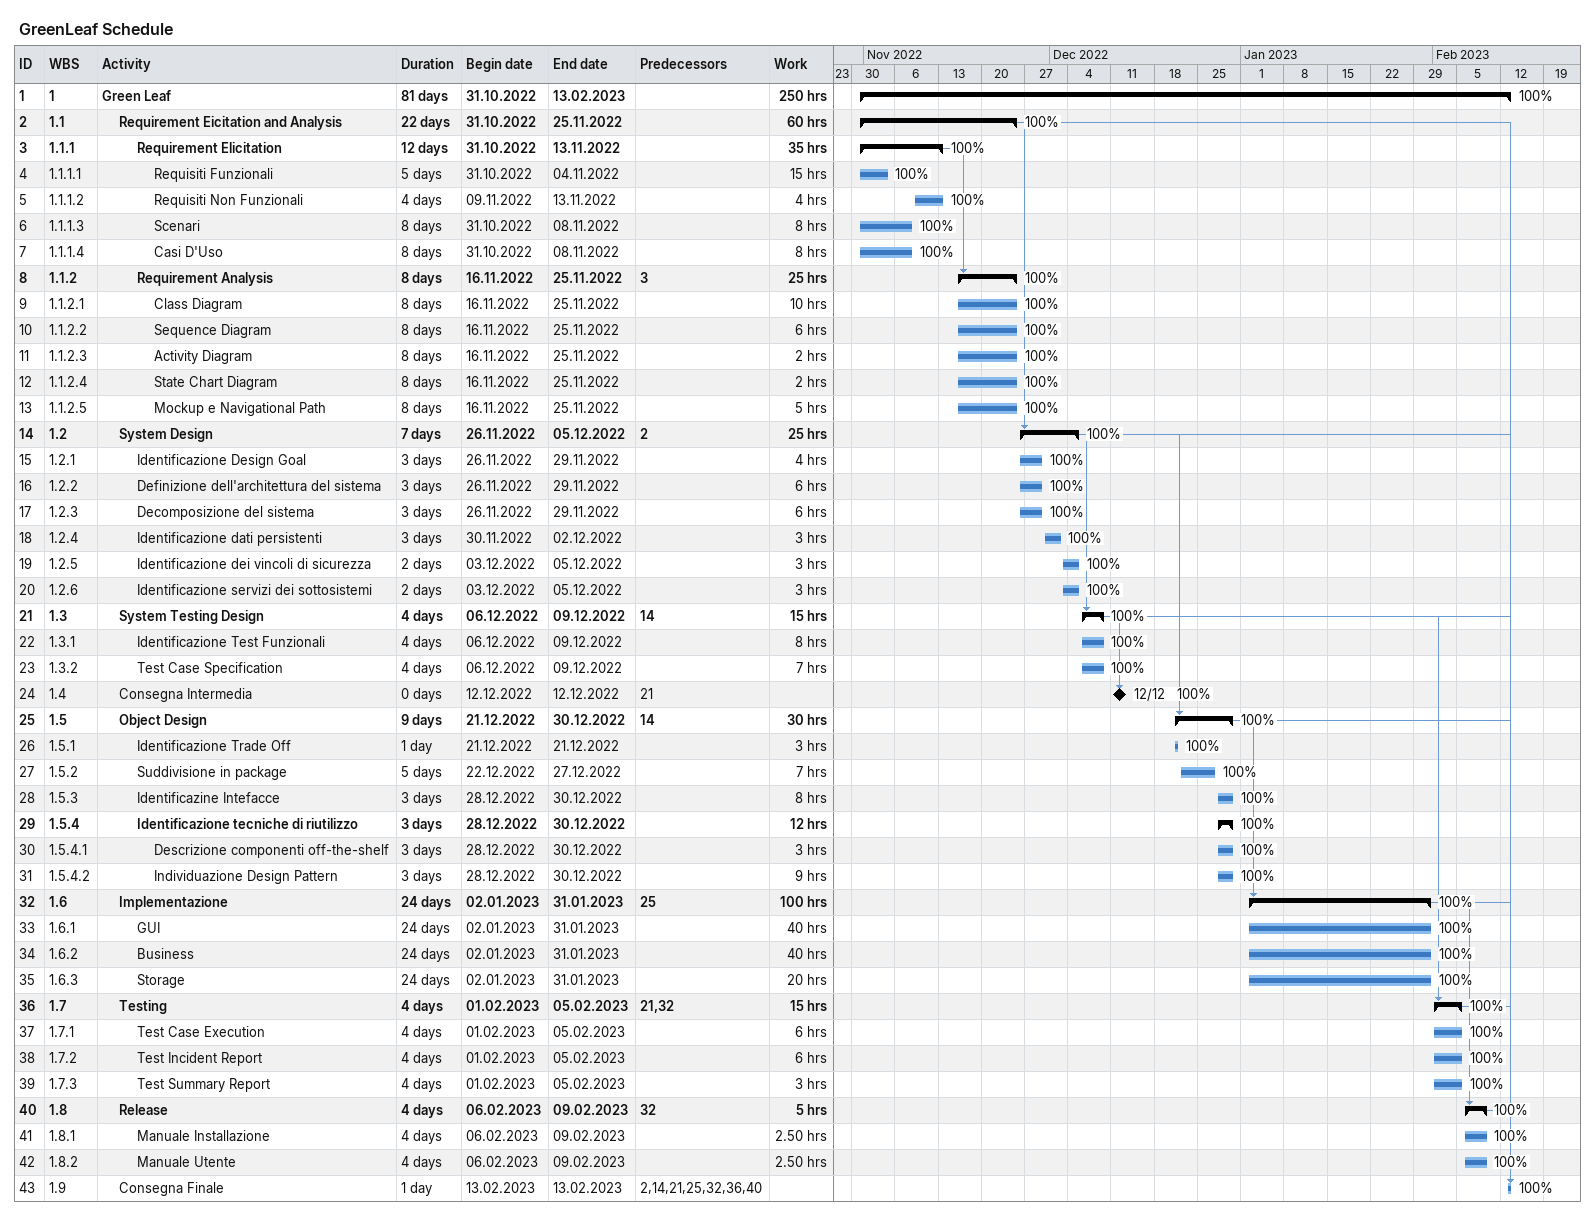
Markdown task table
GreenLeaf Schedule

| ID | WBS | Task | Duration | Start | Finish | Predecessors | % complete | Work (h) |
|---|---|---|---|---|---|---|---|---|
| 1 | 1 | **Green Leaf** | 81d | 2022-10-31 | 2023-02-13 |  | 100 | 250 |
| 2 | 1.1 | **Requirement Eicitation and Analysis** | 22d | 2022-10-31 | 2022-11-25 |  | 100 | 60 |
| 3 | 1.1.1 | **Requirement Elicitation** | 12d | 2022-10-31 | 2022-11-13 |  | 100 | 35 |
| 4 | 1.1.1.1 | Requisiti Funzionali | 5d | 2022-10-31 | 2022-11-04 |  | 100 | 15 |
| 5 | 1.1.1.2 | Requisiti Non Funzionali | 4d | 2022-11-09 | 2022-11-13 |  | 100 | 4 |
| 6 | 1.1.1.3 | Scenari | 8d | 2022-10-31 | 2022-11-08 |  | 100 | 8 |
| 7 | 1.1.1.4 | Casi D'Uso | 8d | 2022-10-31 | 2022-11-08 |  | 100 | 8 |
| 8 | 1.1.2 | **Requirement Analysis** | 8d | 2022-11-16 | 2022-11-25 | 3 | 100 | 25 |
| 9 | 1.1.2.1 | Class Diagram | 8d | 2022-11-16 | 2022-11-25 |  | 100 | 10 |
| 10 | 1.1.2.2 | Sequence Diagram | 8d | 2022-11-16 | 2022-11-25 |  | 100 | 6 |
| 11 | 1.1.2.3 | Activity Diagram | 8d | 2022-11-16 | 2022-11-25 |  | 100 | 2 |
| 12 | 1.1.2.4 | State Chart Diagram | 8d | 2022-11-16 | 2022-11-25 |  | 100 | 2 |
| 13 | 1.1.2.5 | Mockup e Navigational Path | 8d | 2022-11-16 | 2022-11-25 |  | 100 | 5 |
| 14 | 1.2 | **System Design** | 7d | 2022-11-26 | 2022-12-05 | 2 | 100 | 25 |
| 15 | 1.2.1 | Identificazione Design Goal | 3d | 2022-11-26 | 2022-11-29 |  | 100 | 4 |
| 16 | 1.2.2 | Definizione dell'architettura del sistema | 3d | 2022-11-26 | 2022-11-29 |  | 100 | 6 |
| 17 | 1.2.3 | Decomposizione del sistema | 3d | 2022-11-26 | 2022-11-29 |  | 100 | 6 |
| 18 | 1.2.4 | Identificazione dati persistenti | 3d | 2022-11-30 | 2022-12-02 |  | 100 | 3 |
| 19 | 1.2.5 | Identificazione dei vincoli di sicurezza | 2d | 2022-12-03 | 2022-12-05 |  | 100 | 3 |
| 20 | 1.2.6 | Identificazione servizi dei sottosistemi | 2d | 2022-12-03 | 2022-12-05 |  | 100 | 3 |
| 21 | 1.3 | **System Testing Design** | 4d | 2022-12-06 | 2022-12-09 | 14 | 100 | 15 |
| 22 | 1.3.1 | Identificazione Test Funzionali | 4d | 2022-12-06 | 2022-12-09 |  | 100 | 8 |
| 23 | 1.3.2 | Test Case Specification | 4d | 2022-12-06 | 2022-12-09 |  | 100 | 7 |
| 24 | 1.4 | Consegna Intermedia | 0d | 2022-12-12 | 2022-12-12 | 21 | 100 |  |
| 25 | 1.5 | **Object Design** | 9d | 2022-12-21 | 2022-12-30 | 14 | 100 | 30 |
| 26 | 1.5.1 | Identificazione Trade Off | 1d | 2022-12-21 | 2022-12-21 |  | 100 | 3 |
| 27 | 1.5.2 | Suddivisione in package | 5d | 2022-12-22 | 2022-12-27 |  | 100 | 7 |
| 28 | 1.5.3 | Identificazine Intefacce | 3d | 2022-12-28 | 2022-12-30 |  | 100 | 8 |
| 29 | 1.5.4 | **Identificazione tecniche di riutilizzo** | 3d | 2022-12-28 | 2022-12-30 |  | 100 | 12 |
| 30 | 1.5.4.1 | Descrizione componenti off-the-shelf | 3d | 2022-12-28 | 2022-12-30 |  | 100 | 3 |
| 31 | 1.5.4.2 | Individuazione Design Pattern | 3d | 2022-12-28 | 2022-12-30 |  | 100 | 9 |
| 32 | 1.6 | **Implementazione** | 24d | 2023-01-02 | 2023-01-31 | 25 | 100 | 100 |
| 33 | 1.6.1 | GUI | 24d | 2023-01-02 | 2023-01-31 |  | 100 | 40 |
| 34 | 1.6.2 | Business | 24d | 2023-01-02 | 2023-01-31 |  | 100 | 40 |
| 35 | 1.6.3 | Storage | 24d | 2023-01-02 | 2023-01-31 |  | 100 | 20 |
| 36 | 1.7 | **Testing** | 4d | 2023-02-01 | 2023-02-05 | 21, 32 | 100 | 15 |
| 37 | 1.7.1 | Test Case Execution | 4d | 2023-02-01 | 2023-02-05 |  | 100 | 6 |
| 38 | 1.7.2 | Test Incident Report | 4d | 2023-02-01 | 2023-02-05 |  | 100 | 6 |
| 39 | 1.7.3 | Test Summary Report | 4d | 2023-02-01 | 2023-02-05 |  | 100 | 3 |
| 40 | 1.8 | **Release** | 4d | 2023-02-06 | 2023-02-09 | 32 | 100 | 5 |
| 41 | 1.8.1 | Manuale Installazione | 4d | 2023-02-06 | 2023-02-09 |  | 100 | 2.50 |
| 42 | 1.8.2 | Manuale Utente | 4d | 2023-02-06 | 2023-02-09 |  | 100 | 2.50 |
| 43 | 1.9 | Consegna Finale | 1d | 2023-02-13 | 2023-02-13 | 2, 14, 21, 25, 32, 36, 40 | 100 |  |
